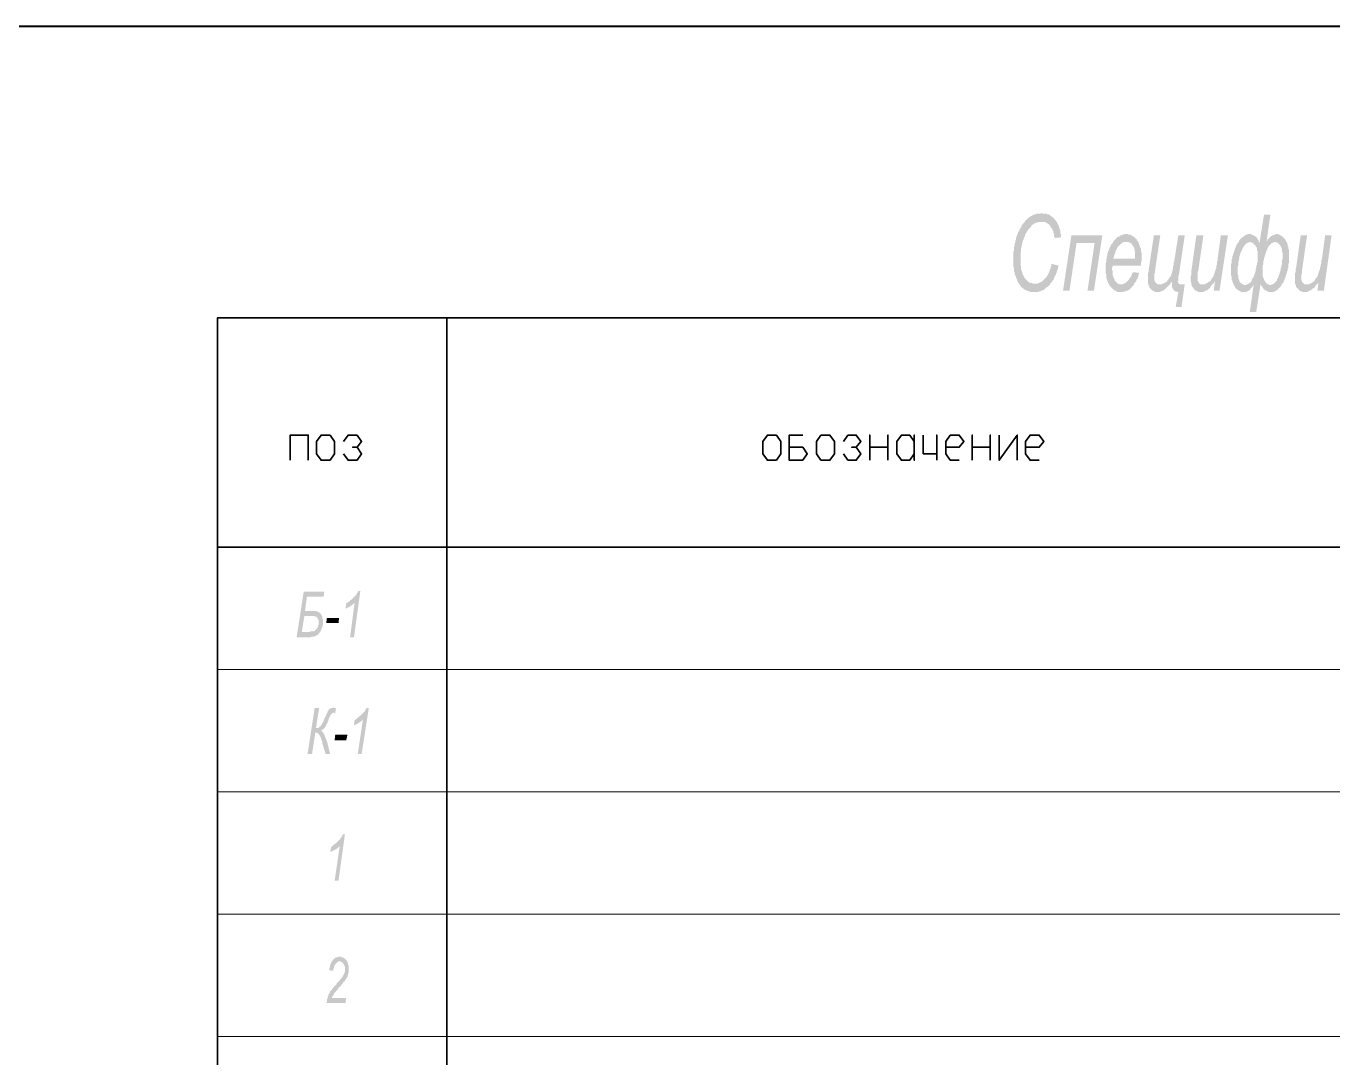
# Model space of a CAD drawing. Header units: millimetres. Extents: x 1372 to 666090, y 1285 to 31551.
# Drawn here: x 618535 to 626999, y 24179 to 30862 of the extents above; entities that cross this region are included whole.
import ezdxf

# ---------------------------------------------------------------- set-up
doc = ezdxf.new("R2010")
doc.units = ezdxf.units.MM
for name, color, linetype in [('PDF _0', 7, 'Continuous'), ('PDF _2D-чертеж - Общий_Ном._пера__21', 7, 'Continuous'), ('PDF _75-АЗ Штамп', 7, 'Continuous'), ('PDF _Аннотация - Текст_Ном._пера__1', 7, 'Continuous')]:
    doc.layers.add(name, color=color, linetype=linetype)

msp = doc.modelspace()

# ---------------------------------------------------------------- hatches: boundary and pattern name
at = {"layer": 'PDF _75-АЗ Штамп', "transparency": 33554559}
for points in [[(620533.2, 25326.2), (620566.6, 25551.5), (620562.4, 25547.3), (620562.4, 25547.3), (620558.3, 25543.2), (620558.3, 25543.2), (620554.1, 25543.2), (620554.1, 25539), (620549.9, 25539), (620549.9, 25534.8), (620545.8, 25534.8), (620541.6, 25530.6), (620541.6, 25530.6), (620537.4, 25530.6), (620537.4, 25526.5), (620533.2, 25526.5), (620529.1, 25522.3), (620529.1, 25522.3), (620524.9, 25522.3), (620520.7, 25518.1), (620516.6, 25518.1), (620516.6, 25518.1), (620512.4, 25514), (620508.2, 25514), (620504, 25514), (620512.4, 25547.3), (620512.4, 25547.3), (620516.6, 25547.3), (620516.6, 25551.5), (620520.7, 25551.5), (620524.9, 25555.7), (620524.9, 25555.7), (620529.1, 25559.8), (620529.1, 25559.8), (620533.2, 25564), (620537.4, 25564), (620537.4, 25568.2), (620541.6, 25568.2), (620545.8, 25572.4), (620545.8, 25572.4), (620549.9, 25576.5), (620549.9, 25576.5), (620554.1, 25580.7), (620558.3, 25584.9), (620558.3, 25584.9), (620562.4, 25589), (620562.4, 25589), (620566.6, 25593.2), (620570.8, 25597.4), (620570.8, 25597.4), (620570.8, 25601.6), (620575, 25601.6), (620575, 25605.7), (620575, 25605.7), (620579.1, 25609.9), (620579.1, 25609.9), (620583.3, 25614.1), (620583.3, 25618.2), (620583.3, 25622.4), (620587.5, 25626.6), (620587.5, 25626.6), (620600, 25626.6), (620558.3, 25326.2)], [(620479, 24533.7), (620479, 24537.9), (620483.2, 24542), (620483.2, 24546.2), (620483.2, 24550.4), (620483.2, 24554.5), (620483.2, 24558.7), (620487.4, 24562.9), (620487.4, 24567.1), (620487.4, 24571.2), (620487.4, 24575.4), (620491.5, 24579.6), (620491.5, 24579.6), (620491.5, 24583.7), (620491.5, 24587.9), (620495.7, 24587.9), (620495.7, 24592.1), (620499.9, 24596.3), (620499.9, 24600.4), (620504, 24600.4), (620504, 24604.6), (620504, 24608.8), (620508.2, 24612.9), (620508.2, 24612.9), (620512.4, 24617.1), (620512.4, 24617.1), (620512.4, 24617.1), (620516.6, 24621.3), (620516.6, 24621.3), (620516.6, 24625.5), (620520.7, 24625.5), (620520.7, 24629.6), (620524.9, 24633.8), (620524.9, 24633.8), (620529.1, 24638), (620529.1, 24642.1), (620533.2, 24642.1), (620537.4, 24646.3), (620537.4, 24650.5), (620541.6, 24650.5), (620545.8, 24654.7), (620545.8, 24658.8), (620549.9, 24663), (620554.1, 24667.2), (620554.1, 24667.2), (620558.3, 24671.3), (620558.3, 24675.5), (620562.4, 24675.5), (620566.6, 24679.7), (620566.6, 24683.9), (620570.8, 24688), (620570.8, 24688), (620575, 24692.2), (620575, 24692.2), (620579.1, 24696.4), (620579.1, 24696.4), (620579.1, 24700.5), (620583.3, 24700.5), (620583.3, 24704.7), (620587.5, 24708.9), (620587.5, 24713.1), (620591.6, 24713.1), (620591.6, 24717.2), (620591.6, 24721.4), (620595.8, 24725.6), (620595.8, 24729.7), (620595.8, 24729.7), (620595.8, 24733.9), (620600, 24733.9), (620600, 24738.1), (620600, 24742.3), (620600, 24746.4), (620600, 24750.6), (620600, 24754.8), (620600, 24758.9), (620600, 24763.1), (620600, 24767.3), (620600, 24771.5), (620595.8, 24775.6), (620595.8, 24779.8), (620595.8, 24779.8), (620591.6, 24784), (620591.6, 24788.1), (620591.6, 24788.1), (620587.5, 24792.3), (620587.5, 24796.5), (620583.3, 24796.5), (620579.1, 24800.7), (620579.1, 24800.7), (620575, 24800.7), (620575, 24800.7), (620570.8, 24804.8), (620566.6, 24804.8), (620566.6, 24804.8), (620562.4, 24804.8), (620558.3, 24804.8), (620558.3, 24800.7), (620554.1, 24800.7), (620549.9, 24800.7), (620549.9, 24796.5), (620545.8, 24796.5), (620545.8, 24792.3), (620541.6, 24792.3), (620541.6, 24788.1), (620537.4, 24788.1), (620537.4, 24784), (620533.2, 24779.8), (620533.2, 24779.8), (620533.2, 24775.6), (620529.1, 24771.5), (620529.1, 24767.3), (620529.1, 24763.1), (620529.1, 24758.9), (620524.9, 24754.8), (620524.9, 24750.6), (620524.9, 24746.4), (620524.9, 24742.3), (620499.9, 24746.4), (620499.9, 24750.6), (620499.9, 24754.8), (620499.9, 24758.9), (620499.9, 24763.1), (620504, 24767.3), (620504, 24771.5), (620504, 24775.6), (620504, 24779.8), (620508.2, 24784), (620508.2, 24788.1), (620508.2, 24792.3), (620512.4, 24792.3), (620512.4, 24796.5), (620512.4, 24800.7), (620516.6, 24804.8), (620516.6, 24804.8), (620520.7, 24809), (620520.7, 24809), (620520.7, 24813.2), (620524.9, 24817.3), (620529.1, 24817.3), (620529.1, 24821.5), (620533.2, 24821.5), (620533.2, 24821.5), (620537.4, 24825.7), (620537.4, 24825.7), (620541.6, 24829.9), (620545.8, 24829.9), (620545.8, 24829.9), (620549.9, 24829.9), (620554.1, 24829.9), (620554.1, 24834), (620558.3, 24834), (620562.4, 24834), (620566.6, 24834), (620566.6, 24834), (620570.8, 24834), (620575, 24834), (620575, 24829.9), (620579.1, 24829.9), (620583.3, 24829.9), (620583.3, 24829.9), (620587.5, 24829.9), (620591.6, 24825.7), (620591.6, 24825.7), (620595.8, 24825.7), (620595.8, 24821.5), (620600, 24821.5), (620604.2, 24817.3), (620604.2, 24817.3), (620608.3, 24813.2), (620608.3, 24809), (620612.5, 24809), (620612.5, 24804.8), (620616.7, 24800.7), (620616.7, 24800.7), (620616.7, 24796.5), (620616.7, 24792.3), (620620.8, 24788.1), (620620.8, 24784), (620620.8, 24779.8), (620625, 24775.6), (620625, 24775.6), (620625, 24771.5), (620625, 24767.3), (620625, 24763.1), (620625, 24758.9), (620625, 24754.8), (620625, 24754.8), (620625, 24750.6), (620625, 24746.4), (620625, 24742.3), (620625, 24738.1), (620625, 24733.9), (620625, 24729.7), (620620.8, 24725.6), (620620.8, 24721.4), (620620.8, 24721.4), (620620.8, 24717.2), (620616.7, 24713.1), (620616.7, 24708.9), (620616.7, 24704.7), (620612.5, 24700.5), (620612.5, 24696.4), (620612.5, 24696.4), (620608.3, 24696.4), (620608.3, 24692.2), (620608.3, 24692.2), (620608.3, 24692.2), (620604.2, 24688), (620604.2, 24688), (620604.2, 24683.9), (620600, 24683.9), (620600, 24679.7), (620600, 24675.5), (620595.8, 24675.5), (620595.8, 24671.3), (620591.6, 24671.3), (620587.5, 24667.2), (620587.5, 24663), (620583.3, 24658.8), (620583.3, 24658.8), (620579.1, 24654.7), (620575, 24650.5), (620575, 24646.3), (620570.8, 24642.1), (620566.6, 24638), (620562.4, 24638), (620558.3, 24633.8), (620558.3, 24629.6), (620554.1, 24625.5), (620554.1, 24621.3), (620549.9, 24621.3), (620545.8, 24617.1), (620545.8, 24612.9), (620541.6, 24612.9), (620541.6, 24608.8), (620537.4, 24604.6), (620537.4, 24604.6), (620533.2, 24600.4), (620533.2, 24600.4), (620529.1, 24596.3), (620529.1, 24596.3), (620529.1, 24592.1), (620524.9, 24587.9), (620524.9, 24583.7), (620520.7, 24579.6), (620520.7, 24579.6), (620516.6, 24575.4), (620516.6, 24571.2), (620516.6, 24567.1), (620608.3, 24567.1), (620604.2, 24533.7)]]:
    msp.add_hatch(color=256, dxfattribs=at).paths.add_polyline_path(points)
at = {"layer": 'PDF _Аннотация - Текст_Ном._пера__1', "transparency": 33554559}
for points in [[(625176, 29322.4), (625221.9, 29309.9), (625221.9, 29305.8), (625217.7, 29297.4), (625217.7, 29289.1), (625213.5, 29284.9), (625213.5, 29276.6), (625209.4, 29272.4), (625209.4, 29264), (625205.2, 29259.9), (625205.2, 29251.5), (625201, 29247.4), (625196.9, 29239), (625196.9, 29234.8), (625192.7, 29230.7), (625192.7, 29226.5), (625188.5, 29218.2), (625184.3, 29214), (625180.2, 29209.8), (625180.2, 29205.6), (625176, 29201.5), (625171.8, 29197.3), (625167.7, 29193.1), (625167.7, 29189), (625163.5, 29184.8), (625159.3, 29180.6), (625155.1, 29176.4), (625151, 29172.3), (625146.8, 29172.3), (625142.6, 29168.1), (625138.5, 29163.9), (625134.3, 29159.8), (625130.1, 29155.6), (625125.9, 29155.6), (625121.8, 29151.4), (625117.6, 29151.4), (625113.4, 29147.2), (625109.3, 29147.2), (625105.1, 29143.1), (625100.9, 29143.1), (625096.7, 29143.1), (625092.6, 29138.9), (625088.4, 29138.9), (625080.1, 29138.9), (625075.9, 29138.9), (625071.7, 29138.9), (625067.5, 29138.9), (625067.5, 29138.9), (625063.4, 29138.9), (625055, 29138.9), (625050.9, 29138.9), (625046.7, 29138.9), (625042.5, 29138.9), (625034.2, 29143.1), (625030, 29143.1), (625025.8, 29143.1), (625021.7, 29147.2), (625017.5, 29147.2), (625013.3, 29151.4), (625009.1, 29151.4), (625005, 29155.6), (625000.8, 29155.6), (624996.6, 29159.8), (624992.5, 29163.9), (624988.3, 29168.1), (624984.1, 29168.1), (624979.9, 29172.3), (624979.9, 29176.4), (624975.8, 29180.6), (624971.6, 29184.8), (624967.4, 29189), (624967.4, 29193.1), (624963.3, 29197.3), (624959.1, 29201.5), (624959.1, 29205.6), (624954.9, 29209.8), (624954.9, 29218.2), (624950.7, 29222.3), (624950.7, 29226.5), (624946.6, 29230.7), (624946.6, 29239), (624942.4, 29243.2), (624942.4, 29247.4), (624938.2, 29255.7), (624938.2, 29259.9), (624938.2, 29268.2), (624934.1, 29272.4), (624934.1, 29280.7), (624934.1, 29289.1), (624934.1, 29293.2), (624929.9, 29301.6), (624929.9, 29309.9), (624929.9, 29314.1), (624929.9, 29322.4), (624929.9, 29330.8), (624929.9, 29339.1), (624929.9, 29347.5), (624929.9, 29351.6), (624929.9, 29360), (624929.9, 29364.2), (624929.9, 29372.5), (624929.9, 29380.8), (624929.9, 29385), (624929.9, 29393.4), (624929.9, 29401.7), (624934.1, 29405.9), (624934.1, 29414.2), (624934.1, 29422.6), (624934.1, 29426.7), (624934.1, 29435.1), (624938.2, 29439.2), (624938.2, 29447.6), (624938.2, 29455.9), (624942.4, 29460.1), (624942.4, 29468.4), (624942.4, 29472.6), (624946.6, 29481), (624946.6, 29485.1), (624946.6, 29489.3), (624950.7, 29497.6), (624950.7, 29501.8), (624954.9, 29510.2), (624954.9, 29514.3), (624959.1, 29518.5), (624959.1, 29526.8), (624963.3, 29531), (624967.4, 29535.2), (624967.4, 29543.5), (624971.6, 29547.7), (624975.8, 29551.9), (624975.8, 29556), (624979.9, 29560.2), (624984.1, 29568.6), (624984.1, 29572.7), (624988.3, 29576.9), (624992.5, 29581.1), (624996.6, 29585.2), (625000.8, 29589.4), (625005, 29597.8), (625005, 29601.9), (625009.1, 29601.9), (625013.3, 29606.1), (625017.5, 29610.3), (625021.7, 29614.4), (625025.8, 29618.6), (625030, 29622.8), (625034.2, 29622.8), (625038.3, 29627), (625042.5, 29631.1), (625046.7, 29631.1), (625050.9, 29635.3), (625055, 29635.3), (625059.2, 29639.5), (625063.4, 29639.5), (625067.5, 29643.6), (625071.7, 29643.6), (625075.9, 29643.6), (625080.1, 29647.8), (625084.2, 29647.8), (625092.6, 29647.8), (625096.7, 29647.8), (625100.9, 29647.8), (625105.1, 29647.8), (625109.3, 29652), (625109.3, 29652), (625117.6, 29647.8), (625121.8, 29647.8), (625125.9, 29647.8), (625130.1, 29647.8), (625134.3, 29647.8), (625142.6, 29647.8), (625146.8, 29643.6), (625151, 29643.6), (625155.1, 29643.6), (625159.3, 29639.5), (625163.5, 29639.5), (625167.7, 29635.3), (625171.8, 29631.1), (625176, 29631.1), (625180.2, 29627), (625184.3, 29622.8), (625188.5, 29622.8), (625192.7, 29618.6), (625192.7, 29614.4), (625196.9, 29610.3), (625201, 29606.1), (625205.2, 29601.9), (625205.2, 29597.8), (625209.4, 29593.6), (625213.5, 29589.4), (625213.5, 29585.2), (625217.7, 29576.9), (625221.9, 29572.7), (625221.9, 29568.6), (625226.1, 29560.2), (625226.1, 29556), (625230.2, 29551.9), (625230.2, 29543.5), (625234.4, 29539.4), (625234.4, 29531), (625234.4, 29526.8), (625234.4, 29518.5), (625238.6, 29510.2), (625238.6, 29506), (625238.6, 29497.6), (625238.6, 29493.5), (625196.9, 29489.3), (625196.9, 29497.6), (625192.7, 29501.8), (625192.7, 29510.2), (625192.7, 29518.5), (625188.5, 29522.7), (625188.5, 29531), (625184.3, 29535.2), (625184.3, 29543.5), (625180.2, 29547.7), (625176, 29551.9), (625176, 29556), (625171.8, 29560.2), (625167.7, 29564.4), (625167.7, 29568.6), (625163.5, 29572.7), (625159.3, 29576.9), (625155.1, 29581.1), (625151, 29581.1), (625151, 29585.2), (625142.6, 29589.4), (625138.5, 29589.4), (625134.3, 29593.6), (625130.1, 29593.6), (625125.9, 29593.6), (625121.8, 29593.6), (625117.6, 29593.6), (625113.4, 29593.6), (625109.3, 29593.6), (625105.1, 29593.6), (625096.7, 29593.6), (625092.6, 29593.6), (625088.4, 29593.6), (625084.2, 29589.4), (625080.1, 29589.4), (625075.9, 29589.4), (625071.7, 29585.2), (625067.5, 29585.2), (625063.4, 29581.1), (625059.2, 29576.9), (625055, 29576.9), (625050.9, 29572.7), (625046.7, 29568.6), (625046.7, 29564.4), (625042.5, 29560.2), (625038.3, 29556), (625034.2, 29551.9), (625030, 29547.7), (625025.8, 29543.5), (625021.7, 29539.4), (625021.7, 29535.2), (625017.5, 29531), (625013.3, 29522.7), (625009.1, 29518.5), (625009.1, 29514.3), (625005, 29510.2), (625005, 29501.8), (625000.8, 29497.6), (625000.8, 29493.5), (624996.6, 29485.1), (624996.6, 29481), (624992.5, 29476.8), (624992.5, 29468.4), (624988.3, 29464.3), (624988.3, 29455.9), (624988.3, 29451.8), (624984.1, 29443.4), (624984.1, 29439.2), (624984.1, 29430.9), (624979.9, 29426.7), (624979.9, 29418.4), (624979.9, 29410), (624979.9, 29405.9), (624979.9, 29397.5), (624975.8, 29393.4), (624975.8, 29385), (624975.8, 29376.7), (624975.8, 29372.5), (624975.8, 29364.2), (624975.8, 29355.8), (624975.8, 29347.5), (624975.8, 29343.3), (624975.8, 29335), (624975.8, 29326.6), (624975.8, 29318.3), (624975.8, 29309.9), (624979.9, 29305.8), (624979.9, 29297.4), (624979.9, 29289.1), (624979.9, 29284.9), (624984.1, 29276.6), (624984.1, 29272.4), (624988.3, 29268.2), (624988.3, 29259.9), (624988.3, 29255.7), (624992.5, 29251.5), (624996.6, 29243.2), (624996.6, 29239), (625000.8, 29234.8), (625000.8, 29234.8), (625005, 29226.5), (625009.1, 29222.3), (625013.3, 29218.2), (625017.5, 29214), (625017.5, 29214), (625021.7, 29209.8), (625025.8, 29205.6), (625030, 29201.5), (625034.2, 29201.5), (625038.3, 29197.3), (625042.5, 29197.3), (625050.9, 29197.3), (625055, 29193.1), (625059.2, 29193.1), (625063.4, 29193.1), (625067.5, 29193.1), (625071.7, 29193.1), (625075.9, 29193.1), (625080.1, 29193.1), (625084.2, 29193.1), (625088.4, 29193.1), (625092.6, 29197.3), (625096.7, 29197.3), (625100.9, 29201.5), (625105.1, 29201.5), (625109.3, 29205.6), (625113.4, 29205.6), (625117.6, 29209.8), (625121.8, 29214), (625125.9, 29218.2), (625130.1, 29222.3), (625134.3, 29226.5), (625138.5, 29230.7), (625142.6, 29234.8), (625146.8, 29239), (625146.8, 29243.2), (625151, 29247.4), (625155.1, 29251.5), (625155.1, 29259.9), (625159.3, 29264), (625163.5, 29268.2), (625163.5, 29276.6), (625167.7, 29280.7), (625167.7, 29289.1), (625171.8, 29293.2), (625171.8, 29301.6), (625176, 29305.8), (625176, 29314.1), (625176, 29322.4)], [(625305.3, 29506), (625505.5, 29506), (625451.3, 29147.2), (625409.6, 29147.2), (625455.5, 29455.9), (625338.7, 29455.9), (625292.8, 29147.2), (625251.1, 29147.2)], [(625839.3, 29506), (625881, 29506), (625847.6, 29280.7), (625847.6, 29272.4), (625847.6, 29264), (625843.4, 29259.9), (625843.4, 29251.5), (625843.4, 29243.2), (625843.4, 29239), (625843.4, 29234.8), (625843.4, 29230.7), (625843.4, 29222.3), (625843.4, 29214), (625847.6, 29209.8), (625847.6, 29205.6), (625851.8, 29201.5), (625851.8, 29197.3), (625855.9, 29197.3), (625860.1, 29193.1), (625864.3, 29189), (625868.5, 29189), (625872.6, 29189), (625876.8, 29189), (625881, 29189), (625885.1, 29189), (625889.3, 29189), (625893.5, 29193.1), (625901.8, 29193.1), (625906, 29197.3), (625910.2, 29197.3), (625914.3, 29201.5), (625918.5, 29205.6), (625922.7, 29205.6), (625926.9, 29209.8), (625926.9, 29214), (625931, 29218.2), (625935.2, 29222.3), (625939.4, 29230.7), (625943.5, 29234.8), (625947.7, 29239), (625947.7, 29243.2), (625947.7, 29243.2), (625951.9, 29247.4), (625951.9, 29251.5), (625951.9, 29255.7), (625956.1, 29259.9), (625956.1, 29268.2), (625960.2, 29272.4), (625960.2, 29276.6), (625960.2, 29284.9), (625964.4, 29289.1), (625964.4, 29297.4), (625964.4, 29305.8), (625968.6, 29314.1), (625968.6, 29322.4), (625968.6, 29330.8), (625972.7, 29339.1), (625972.7, 29347.5), (625997.8, 29506), (626039.5, 29506), (626001.9, 29251.5), (625997.8, 29239), (625997.8, 29230.7), (625997.8, 29222.3), (625997.8, 29214), (625997.8, 29209.8), (625993.6, 29209.8), (625993.6, 29205.6), (625997.8, 29201.5), (625997.8, 29197.3), (626001.9, 29193.1), (626006.1, 29189), (626010.3, 29189), (626010.3, 29189), (626039.5, 29189), (626018.6, 29043), (625981.1, 29043), (625997.8, 29138.9), (625993.6, 29138.9), (625985.3, 29143.1), (625981.1, 29143.1), (625976.9, 29143.1), (625972.7, 29147.2), (625968.6, 29151.4), (625968.6, 29151.4), (625964.4, 29159.8), (625960.2, 29163.9), (625960.2, 29168.1), (625956.1, 29172.3), (625956.1, 29180.6), (625956.1, 29189), (625956.1, 29193.1), (625956.1, 29197.3), (625956.1, 29205.6), (625956.1, 29205.6), (625947.7, 29197.3), (625943.5, 29189), (625939.4, 29184.8), (625935.2, 29180.6), (625931, 29176.4), (625926.9, 29172.3), (625922.7, 29168.1), (625918.5, 29163.9), (625914.3, 29159.8), (625910.2, 29155.6), (625906, 29151.4), (625901.8, 29151.4), (625897.7, 29147.2), (625893.5, 29147.2), (625889.3, 29143.1), (625885.1, 29143.1), (625881, 29143.1), (625876.8, 29138.9), (625872.6, 29138.9), (625868.5, 29138.9), (625864.3, 29138.9), (625864.3, 29138.9), (625855.9, 29138.9), (625851.8, 29138.9), (625847.6, 29138.9), (625843.4, 29143.1), (625839.3, 29143.1), (625835.1, 29147.2), (625830.9, 29147.2), (625826.7, 29151.4), (625822.6, 29155.6), (625818.4, 29159.8), (625818.4, 29159.8), (625814.2, 29163.9), (625810.1, 29168.1), (625810.1, 29176.4), (625805.9, 29180.6), (625805.9, 29184.8), (625801.7, 29193.1), (625801.7, 29197.3), (625801.7, 29205.6), (625801.7, 29214), (625801.7, 29218.2), (625801.7, 29222.3), (625801.7, 29230.7), (625801.7, 29234.8), (625801.7, 29239), (625801.7, 29247.4), (625801.7, 29255.7), (625801.7, 29264), (625805.9, 29268.2), (625805.9, 29276.6), (625805.9, 29280.7)], [(626235.5, 29209.8), (626231.4, 29205.6), (626227.2, 29197.3), (626223, 29193.1), (626218.8, 29189), (626214.7, 29184.8), (626210.5, 29180.6), (626206.3, 29172.3), (626202.2, 29168.1), (626202.2, 29163.9), (626198, 29163.9), (626193.8, 29159.8), (626189.6, 29155.6), (626185.5, 29151.4), (626181.3, 29151.4), (626177.1, 29147.2), (626173, 29147.2), (626168.8, 29143.1), (626164.6, 29143.1), (626160.4, 29138.9), (626156.3, 29138.9), (626152.1, 29138.9), (626147.9, 29138.9), (626143.8, 29138.9), (626143.8, 29138.9), (626139.6, 29138.9), (626131.2, 29138.9), (626127.1, 29138.9), (626122.9, 29143.1), (626118.7, 29143.1), (626114.6, 29147.2), (626110.4, 29147.2), (626106.2, 29151.4), (626102, 29155.6), (626097.9, 29159.8), (626097.9, 29163.9), (626093.7, 29168.1), (626089.5, 29172.3), (626085.4, 29176.4), (626085.4, 29184.8), (626081.2, 29189), (626081.2, 29193.1), (626081.2, 29201.5), (626077, 29209.8), (626077, 29214), (626077, 29222.3), (626077, 29226.5), (626077, 29230.7), (626077, 29234.8), (626077, 29239), (626081.2, 29247.4), (626081.2, 29251.5), (626081.2, 29259.9), (626081.2, 29268.2), (626081.2, 29276.6), (626085.4, 29284.9), (626085.4, 29293.2), (626085.4, 29297.4), (626114.6, 29506), (626160.4, 29506), (626127.1, 29276.6), (626122.9, 29268.2), (626122.9, 29259.9), (626122.9, 29251.5), (626122.9, 29247.4), (626122.9, 29239), (626122.9, 29234.8), (626122.9, 29230.7), (626122.9, 29222.3), (626122.9, 29218.2), (626122.9, 29209.8), (626127.1, 29205.6), (626131.2, 29201.5), (626131.2, 29201.5), (626131.2, 29197.3), (626135.4, 29193.1), (626139.6, 29189), (626143.8, 29189), (626152.1, 29189), (626156.3, 29189), (626160.4, 29189), (626164.6, 29189), (626168.8, 29189), (626173, 29193.1), (626177.1, 29193.1), (626181.3, 29197.3), (626185.5, 29197.3), (626189.6, 29201.5), (626193.8, 29205.6), (626198, 29205.6), (626202.2, 29209.8), (626206.3, 29214), (626210.5, 29218.2), (626214.7, 29226.5), (626218.8, 29230.7), (626218.8, 29234.8), (626223, 29239), (626227.2, 29243.2), (626227.2, 29251.5), (626231.4, 29255.7), (626231.4, 29264), (626235.5, 29268.2), (626235.5, 29276.6), (626239.7, 29280.7), (626239.7, 29284.9), (626239.7, 29289.1), (626243.9, 29293.2), (626243.9, 29297.4), (626243.9, 29305.8), (626243.9, 29309.9), (626248, 29318.3), (626248, 29326.6), (626248, 29335), (626252.2, 29343.3), (626252.2, 29351.6), (626273.1, 29506), (626319, 29506), (626264.7, 29147.2), (626227.2, 29147.2)], [(626907.1, 29209.8), (626907.1, 29205.6), (626903, 29197.3), (626898.8, 29193.1), (626894.6, 29189), (626890.4, 29184.8), (626886.3, 29180.6), (626882.1, 29172.3), (626877.9, 29168.1), (626873.8, 29163.9), (626869.6, 29163.9), (626865.4, 29159.8), (626861.2, 29155.6), (626857.1, 29151.4), (626852.9, 29151.4), (626848.7, 29147.2), (626844.6, 29147.2), (626840.4, 29143.1), (626836.2, 29143.1), (626836.2, 29138.9), (626832, 29138.9), (626827.9, 29138.9), (626823.7, 29138.9), (626819.5, 29138.9), (626815.4, 29138.9), (626811.2, 29138.9), (626807, 29138.9), (626802.8, 29138.9), (626798.7, 29143.1), (626790.3, 29143.1), (626786.2, 29147.2), (626782, 29147.2), (626782, 29151.4), (626777.8, 29155.6), (626773.6, 29159.8), (626769.5, 29163.9), (626765.3, 29168.1), (626761.1, 29172.3), (626761.1, 29176.4), (626757, 29184.8), (626757, 29189), (626752.8, 29193.1), (626752.8, 29201.5), (626752.8, 29209.8), (626752.8, 29214), (626752.8, 29222.3), (626752.8, 29226.5), (626752.8, 29230.7), (626752.8, 29234.8), (626752.8, 29239), (626752.8, 29247.4), (626752.8, 29251.5), (626752.8, 29259.9), (626757, 29268.2), (626757, 29276.6), (626757, 29284.9), (626761.1, 29293.2), (626761.1, 29297.4), (626790.3, 29506), (626832, 29506), (626798.7, 29276.6), (626798.7, 29268.2), (626798.7, 29259.9), (626794.5, 29251.5), (626794.5, 29247.4), (626794.5, 29239), (626794.5, 29234.8), (626794.5, 29230.7), (626794.5, 29222.3), (626794.5, 29218.2), (626798.7, 29209.8), (626798.7, 29205.6), (626802.8, 29201.5), (626802.8, 29201.5), (626807, 29197.3), (626811.2, 29193.1), (626815.4, 29189), (626819.5, 29189), (626823.7, 29189), (626827.9, 29189), (626832, 29189), (626840.4, 29189), (626844.6, 29189), (626848.7, 29193.1), (626852.9, 29193.1), (626857.1, 29197.3), (626861.2, 29197.3), (626865.4, 29201.5), (626869.6, 29205.6), (626873.8, 29205.6), (626877.9, 29209.8), (626882.1, 29214), (626882.1, 29218.2), (626886.3, 29226.5), (626890.4, 29230.7), (626894.6, 29234.8), (626898.8, 29239), (626898.8, 29243.2), (626903, 29251.5), (626903, 29255.7), (626907.1, 29264), (626907.1, 29268.2), (626911.3, 29276.6), (626911.3, 29280.7), (626915.5, 29284.9), (626915.5, 29289.1), (626915.5, 29293.2), (626915.5, 29297.4), (626919.6, 29305.8), (626919.6, 29309.9), (626919.6, 29318.3), (626923.8, 29326.6), (626923.8, 29335), (626923.8, 29343.3), (626928, 29351.6), (626948.8, 29506), (626990.6, 29506), (626940.5, 29147.2), (626898.8, 29147.2)], [(620633.4, 26903), (620662.6, 27128.3), (620662.6, 27124.1), (620662.6, 27124.1), (620658.4, 27124.1), (620658.4, 27119.9), (620654.2, 27119.9), (620650, 27115.8), (620650, 27115.8), (620645.9, 27111.6), (620645.9, 27111.6), (620641.7, 27107.4), (620641.7, 27107.4), (620637.5, 27107.4), (620633.4, 27103.3), (620633.4, 27103.3), (620629.2, 27099.1), (620625, 27099.1), (620625, 27099.1), (620620.8, 27094.9), (620616.7, 27094.9), (620612.5, 27094.9), (620612.5, 27090.7), (620608.3, 27090.7), (620604.2, 27090.7), (620608.3, 27124.1), (620612.5, 27124.1), (620612.5, 27128.3), (620616.7, 27128.3), (620620.8, 27128.3), (620620.8, 27132.5), (620625, 27132.5), (620629.2, 27136.6), (620629.2, 27136.6), (620633.4, 27140.8), (620633.4, 27140.8), (620637.5, 27145), (620641.7, 27145), (620641.7, 27149.1), (620645.9, 27149.1), (620645.9, 27153.3), (620650, 27153.3), (620654.2, 27157.5), (620654.2, 27161.7), (620658.4, 27161.7), (620662.6, 27165.8), (620662.6, 27170), (620666.7, 27170), (620666.7, 27174.2), (620670.9, 27174.2), (620670.9, 27178.3), (620675.1, 27178.3), (620675.1, 27182.5), (620675.1, 27182.5), (620675.1, 27186.7), (620679.2, 27186.7), (620679.2, 27190.9), (620683.4, 27195), (620683.4, 27199.2), (620687.6, 27203.4), (620687.6, 27203.4), (620700.1, 27203.4), (620658.4, 26903)], [(620403.9, 26444.2), (620433.1, 26444.2), (620412.3, 26314.9), (620416.4, 26314.9), (620416.4, 26314.9), (620420.6, 26314.9), (620424.8, 26314.9), (620429, 26314.9), (620429, 26314.9), (620433.1, 26319), (620433.1, 26319), (620433.1, 26319), (620437.3, 26323.2), (620437.3, 26323.2), (620441.5, 26327.4), (620441.5, 26327.4), (620445.6, 26331.6), (620449.8, 26335.7), (620449.8, 26339.9), (620449.8, 26339.9), (620454, 26344.1), (620454, 26348.2), (620454, 26348.2), (620458.2, 26352.4), (620458.2, 26356.6), (620462.3, 26360.8), (620462.3, 26364.9), (620462.3, 26369.1), (620466.5, 26369.1), (620466.5, 26373.3), (620466.5, 26377.4), (620470.7, 26381.6), (620470.7, 26385.8), (620474.8, 26390), (620474.8, 26394.1), (620479, 26398.3), (620479, 26402.5), (620479, 26406.6), (620483.2, 26410.8), (620483.2, 26415), (620487.4, 26415), (620487.4, 26419.2), (620487.4, 26423.3), (620487.4, 26423.3), (620491.5, 26427.5), (620491.5, 26427.5), (620491.5, 26427.5), (620495.7, 26431.7), (620495.7, 26435.8), (620499.9, 26435.8), (620499.9, 26440), (620504, 26440), (620508.2, 26440), (620508.2, 26440), (620508.2, 26444.2), (620512.4, 26444.2), (620516.6, 26444.2), (620516.6, 26444.2), (620520.7, 26444.2), (620524.9, 26448.4), (620524.9, 26448.4), (620529.1, 26448.4), (620529.1, 26444.2), (620533.2, 26444.2), (620533.2, 26444.2), (620537.4, 26444.2), (620541.6, 26444.2), (620537.4, 26410.8), (620533.2, 26410.8), (620533.2, 26410.8), (620529.1, 26415), (620524.9, 26415), (620524.9, 26415), (620520.7, 26415), (620520.7, 26410.8), (620516.6, 26410.8), (620512.4, 26406.6), (620512.4, 26406.6), (620512.4, 26406.6), (620508.2, 26402.5), (620508.2, 26402.5), (620508.2, 26398.3), (620504, 26394.1), (620504, 26390), (620504, 26390), (620499.9, 26385.8), (620499.9, 26381.6), (620495.7, 26377.4), (620495.7, 26373.3), (620491.5, 26364.9), (620491.5, 26360.8), (620487.4, 26356.6), (620487.4, 26352.4), (620487.4, 26348.2), (620483.2, 26344.1), (620483.2, 26344.1), (620479, 26339.9), (620479, 26335.7), (620479, 26331.6), (620474.8, 26331.6), (620474.8, 26327.4), (620474.8, 26323.2), (620470.7, 26323.2), (620470.7, 26319), (620470.7, 26319), (620466.5, 26314.9), (620466.5, 26314.9), (620462.3, 26310.7), (620462.3, 26310.7), (620458.2, 26306.5), (620454, 26306.5), (620454, 26302.4), (620449.8, 26302.4), (620445.6, 26298.2), (620445.6, 26298.2), (620445.6, 26298.2), (620445.6, 26298.2), (620449.8, 26298.2), (620449.8, 26294), (620454, 26294), (620454, 26289.8), (620454, 26289.8), (620458.2, 26285.7), (620458.2, 26285.7), (620462.3, 26281.5), (620462.3, 26277.3), (620462.3, 26277.3), (620466.5, 26273.2), (620466.5, 26269), (620470.7, 26264.8), (620470.7, 26260.6), (620470.7, 26256.5), (620474.8, 26252.3), (620474.8, 26248.1), (620479, 26244), (620479, 26239.8), (620479, 26235.6), (620483.2, 26231.4), (620483.2, 26231.4), (620504, 26148), (620474.8, 26148), (620454, 26214.8), (620454, 26223.1), (620454, 26227.3), (620449.8, 26231.4), (620449.8, 26235.6), (620449.8, 26239.8), (620445.6, 26244), (620445.6, 26248.1), (620445.6, 26252.3), (620441.5, 26256.5), (620441.5, 26260.6), (620441.5, 26260.6), (620437.3, 26264.8), (620437.3, 26269), (620437.3, 26269), (620433.1, 26273.2), (620433.1, 26273.2), (620433.1, 26273.2), (620429, 26277.3), (620429, 26277.3), (620424.8, 26281.5), (620424.8, 26281.5), (620420.6, 26285.7), (620416.4, 26285.7), (620416.4, 26285.7), (620412.3, 26285.7), (620408.1, 26285.7), (620408.1, 26285.7), (620387.2, 26148), (620358, 26148)], [(620683.4, 26148), (620716.8, 26373.3), (620716.8, 26369.1), (620712.6, 26369.1), (620712.6, 26364.9), (620708.4, 26364.9), (620708.4, 26360.8), (620704.3, 26360.8), (620704.3, 26356.6), (620700.1, 26356.6), (620695.9, 26352.4), (620695.9, 26352.4), (620691.8, 26352.4), (620691.8, 26348.2), (620687.6, 26348.2), (620683.4, 26344.1), (620683.4, 26344.1), (620679.2, 26344.1), (620675.1, 26339.9), (620675.1, 26339.9), (620670.9, 26339.9), (620666.7, 26335.7), (620662.6, 26335.7), (620662.6, 26335.7), (620658.4, 26331.6), (620662.6, 26364.9), (620666.7, 26369.1), (620666.7, 26369.1), (620670.9, 26369.1), (620670.9, 26373.3), (620675.1, 26373.3), (620679.2, 26377.4), (620679.2, 26377.4), (620683.4, 26381.6), (620683.4, 26381.6), (620687.6, 26385.8), (620691.8, 26385.8), (620691.8, 26390), (620695.9, 26390), (620700.1, 26394.1), (620700.1, 26394.1), (620704.3, 26398.3), (620704.3, 26402.5), (620708.4, 26402.5), (620712.6, 26406.6), (620712.6, 26406.6), (620716.8, 26410.8), (620716.8, 26415), (620721, 26415), (620721, 26419.2), (620725.1, 26419.2), (620725.1, 26423.3), (620729.3, 26423.3), (620729.3, 26427.5), (620729.3, 26427.5), (620733.5, 26431.7), (620733.5, 26435.8), (620733.5, 26435.8), (620737.6, 26440), (620737.6, 26444.2), (620737.6, 26444.2), (620754.3, 26444.2), (620708.4, 26148)]]:
    msp.add_hatch(color=256, dxfattribs=at).paths.add_polyline_path(points)
h = msp.add_hatch(color=256, dxfattribs=at)
h.paths.add_polyline_path([(626485.8, 29184.8), (626481.6, 29180.6), (626477.5, 29172.3), (626473.3, 29168.1), (626469.1, 29163.9), (626465, 29159.8), (626465, 29155.6), (626460.8, 29151.4), (626456.6, 29151.4), (626452.4, 29147.2), (626448.3, 29143.1), (626444.1, 29143.1), (626439.9, 29143.1), (626435.8, 29138.9), (626431.6, 29138.9), (626423.2, 29138.9), (626419.1, 29138.9), (626419.1, 29138.9), (626414.9, 29138.9), (626410.7, 29138.9), (626406.6, 29138.9), (626402.4, 29143.1), (626398.2, 29143.1), (626394, 29147.2), (626389.9, 29147.2), (626385.7, 29151.4), (626381.5, 29155.6), (626377.4, 29155.6), (626373.2, 29159.8), (626369, 29163.9), (626364.8, 29172.3), (626364.8, 29176.4), (626360.7, 29180.6), (626356.5, 29184.8), (626356.5, 29189), (626352.3, 29197.3), (626352.3, 29201.5), (626348.2, 29205.6), (626348.2, 29214), (626344, 29218.2), (626344, 29226.5), (626344, 29230.7), (626344, 29239), (626339.8, 29243.2), (626339.8, 29251.5), (626339.8, 29259.9), (626339.8, 29268.2), (626339.8, 29276.6), (626339.8, 29280.7), (626339.8, 29284.9), (626339.8, 29293.2), (626339.8, 29301.6), (626339.8, 29305.8), (626339.8, 29314.1), (626339.8, 29322.4), (626344, 29326.6), (626344, 29335), (626344, 29339.1), (626344, 29347.5), (626344, 29351.6), (626348.2, 29360), (626348.2, 29364.2), (626348.2, 29372.5), (626352.3, 29376.7), (626352.3, 29385), (626356.5, 29389.2), (626356.5, 29397.5), (626360.7, 29401.7), (626360.7, 29410), (626364.8, 29414.2), (626364.8, 29422.6), (626369, 29426.7), (626369, 29430.9), (626373.2, 29439.2), (626373.2, 29443.4), (626377.4, 29447.6), (626381.5, 29455.9), (626385.7, 29460.1), (626389.9, 29464.3), (626389.9, 29468.4), (626394, 29476.8), (626398.2, 29481), (626402.4, 29485.1), (626406.6, 29489.3), (626410.7, 29493.5), (626414.9, 29493.5), (626419.1, 29497.6), (626423.2, 29501.8), (626423.2, 29501.8), (626427.4, 29506), (626431.6, 29506), (626435.8, 29510.2), (626439.9, 29510.2), (626444.1, 29510.2), (626448.3, 29514.3), (626452.4, 29514.3), (626460.8, 29514.3), (626460.8, 29514.3), (626465, 29514.3), (626469.1, 29514.3), (626473.3, 29510.2), (626477.5, 29510.2), (626481.6, 29506), (626485.8, 29506), (626490, 29501.8), (626494.2, 29501.8), (626498.3, 29497.6), (626502.5, 29497.6), (626506.7, 29489.3), (626510.8, 29485.1), (626510.8, 29481), (626515, 29476.8), (626519.2, 29472.6), (626519.2, 29464.3), (626523.4, 29460.1), (626523.4, 29455.9), (626523.4, 29455.9), (626552.6, 29639.5), (626594.3, 29639.5), (626569.2, 29464.3), (626573.4, 29472.6), (626577.6, 29476.8), (626577.6, 29481), (626581.8, 29485.1), (626585.9, 29489.3), (626590.1, 29493.5), (626594.3, 29497.6), (626598.4, 29501.8), (626602.6, 29501.8), (626606.8, 29506), (626611, 29506), (626615.1, 29510.2), (626619.3, 29510.2), (626623.5, 29510.2), (626627.6, 29514.3), (626631.8, 29514.3), (626636, 29514.3), (626640.2, 29514.3), (626644.3, 29514.3), (626648.5, 29510.2), (626652.7, 29510.2), (626656.8, 29510.2), (626661, 29506), (626665.2, 29501.8), (626669.4, 29501.8), (626673.5, 29497.6), (626677.7, 29493.5), (626681.9, 29489.3), (626686, 29485.1), (626690.2, 29481), (626690.2, 29476.8), (626694.4, 29472.6), (626694.4, 29468.4), (626698.6, 29464.3), (626702.7, 29460.1), (626702.7, 29455.9), (626706.9, 29447.6), (626706.9, 29443.4), (626706.9, 29439.2), (626711.1, 29430.9), (626711.1, 29426.7), (626711.1, 29418.4), (626715.2, 29410), (626715.2, 29405.9), (626715.2, 29397.5), (626715.2, 29389.2), (626715.2, 29380.8), (626715.2, 29372.5), (626715.2, 29372.5), (626715.2, 29364.2), (626715.2, 29360), (626715.2, 29351.6), (626715.2, 29343.3), (626715.2, 29339.1), (626715.2, 29330.8), (626711.1, 29322.4), (626711.1, 29318.3), (626711.1, 29309.9), (626711.1, 29305.8), (626711.1, 29297.4), (626706.9, 29293.2), (626706.9, 29284.9), (626706.9, 29276.6), (626702.7, 29272.4), (626702.7, 29268.2), (626698.6, 29259.9), (626698.6, 29255.7), (626694.4, 29247.4), (626694.4, 29243.2), (626690.2, 29234.8), (626690.2, 29230.7), (626686, 29226.5), (626686, 29218.2), (626681.9, 29214), (626681.9, 29209.8), (626677.7, 29201.5), (626673.5, 29197.3), (626669.4, 29193.1), (626665.2, 29184.8), (626665.2, 29180.6), (626661, 29176.4), (626656.8, 29172.3), (626652.7, 29168.1), (626648.5, 29163.9), (626644.3, 29159.8), (626640.2, 29155.6), (626636, 29151.4), (626631.8, 29151.4), (626631.8, 29147.2), (626627.6, 29147.2), (626623.5, 29143.1), (626619.3, 29143.1), (626615.1, 29138.9), (626611, 29138.9), (626606.8, 29138.9), (626602.6, 29138.9), (626594.3, 29138.9), (626594.3, 29138.9), (626590.1, 29138.9), (626585.9, 29138.9), (626581.8, 29138.9), (626577.6, 29143.1), (626573.4, 29143.1), (626569.2, 29147.2), (626565.1, 29147.2), (626560.9, 29151.4), (626556.7, 29155.6), (626552.6, 29155.6), (626548.4, 29163.9), (626544.2, 29168.1), (626540, 29172.3), (626540, 29176.4), (626535.9, 29180.6), (626531.7, 29189), (626531.7, 29193.1), (626531.7, 29197.3), (626502.5, 29009.6), (626460.8, 29009.6)], flags=0)
h.paths.add_polyline_path([(626544.2, 29268.2), (626544.2, 29264), (626544.2, 29255.7), (626544.2, 29247.4), (626544.2, 29243.2), (626548.4, 29234.8), (626548.4, 29230.7), (626552.6, 29222.3), (626552.6, 29218.2), (626556.7, 29214), (626556.7, 29209.8), (626560.9, 29205.6), (626565.1, 29197.3), (626569.2, 29197.3), (626573.4, 29193.1), (626577.6, 29189), (626581.8, 29189), (626585.9, 29184.8), (626590.1, 29184.8), (626594.3, 29184.8), (626598.4, 29184.8), (626602.6, 29189), (626606.8, 29189), (626611, 29189), (626615.1, 29193.1), (626619.3, 29197.3), (626623.5, 29201.5), (626627.6, 29205.6), (626631.8, 29209.8), (626631.8, 29209.8), (626636, 29214), (626636, 29218.2), (626640.2, 29226.5), (626644.3, 29230.7), (626644.3, 29234.8), (626648.5, 29239), (626648.5, 29247.4), (626652.7, 29251.5), (626652.7, 29259.9), (626656.8, 29268.2), (626656.8, 29272.4), (626661, 29280.7), (626661, 29284.9), (626661, 29293.2), (626665.2, 29297.4), (626665.2, 29305.8), (626665.2, 29314.1), (626669.4, 29318.3), (626669.4, 29326.6), (626669.4, 29330.8), (626669.4, 29339.1), (626669.4, 29347.5), (626673.5, 29351.6), (626673.5, 29360), (626673.5, 29364.2), (626673.5, 29372.5), (626673.5, 29376.7), (626673.5, 29385), (626673.5, 29393.4), (626669.4, 29401.7), (626669.4, 29405.9), (626669.4, 29414.2), (626669.4, 29418.4), (626665.2, 29426.7), (626665.2, 29430.9), (626661, 29435.1), (626661, 29439.2), (626656.8, 29443.4), (626652.7, 29447.6), (626648.5, 29451.8), (626644.3, 29455.9), (626640.2, 29460.1), (626636, 29460.1), (626631.8, 29460.1), (626627.6, 29464.3), (626623.5, 29464.3), (626619.3, 29464.3), (626615.1, 29460.1), (626611, 29460.1), (626606.8, 29460.1), (626606.8, 29455.9), (626602.6, 29455.9), (626598.4, 29451.8), (626594.3, 29447.6), (626590.1, 29443.4), (626585.9, 29439.2), (626581.8, 29435.1), (626581.8, 29430.9), (626577.6, 29426.7), (626573.4, 29418.4), (626573.4, 29414.2), (626569.2, 29405.9), (626565.1, 29401.7), (626565.1, 29397.5), (626565.1, 29393.4), (626560.9, 29385), (626560.9, 29376.7), (626556.7, 29372.5), (626556.7, 29364.2), (626552.6, 29360), (626552.6, 29351.6), (626552.6, 29347.5), (626548.4, 29339.1), (626548.4, 29330.8), (626548.4, 29326.6), (626548.4, 29318.3), (626544.2, 29314.1), (626544.2, 29305.8), (626544.2, 29301.6), (626544.2, 29293.2), (626544.2, 29284.9), (626544.2, 29280.7), (626544.2, 29272.4), (626544.2, 29268.2)], flags=0)
h.paths.add_polyline_path([(626510.8, 29376.7), (626510.8, 29385), (626510.8, 29393.4), (626510.8, 29401.7), (626510.8, 29405.9), (626506.7, 29414.2), (626506.7, 29418.4), (626506.7, 29426.7), (626502.5, 29430.9), (626498.3, 29435.1), (626498.3, 29439.2), (626494.2, 29443.4), (626490, 29447.6), (626485.8, 29451.8), (626481.6, 29455.9), (626477.5, 29460.1), (626473.3, 29460.1), (626469.1, 29460.1), (626465, 29464.3), (626460.8, 29464.3), (626456.6, 29464.3), (626452.4, 29460.1), (626448.3, 29460.1), (626448.3, 29460.1), (626444.1, 29455.9), (626439.9, 29455.9), (626435.8, 29451.8), (626431.6, 29447.6), (626427.4, 29443.4), (626423.2, 29439.2), (626423.2, 29435.1), (626419.1, 29430.9), (626414.9, 29422.6), (626410.7, 29418.4), (626410.7, 29410), (626406.6, 29405.9), (626406.6, 29401.7), (626402.4, 29397.5), (626402.4, 29393.4), (626398.2, 29385), (626398.2, 29380.8), (626394, 29372.5), (626394, 29368.3), (626394, 29360), (626389.9, 29355.8), (626389.9, 29347.5), (626389.9, 29343.3), (626385.7, 29335), (626385.7, 29326.6), (626385.7, 29322.4), (626385.7, 29314.1), (626385.7, 29309.9), (626381.5, 29301.6), (626381.5, 29293.2), (626381.5, 29289.1), (626381.5, 29280.7), (626381.5, 29272.4), (626381.5, 29272.4), (626381.5, 29264), (626381.5, 29255.7), (626385.7, 29247.4), (626385.7, 29243.2), (626385.7, 29234.8), (626385.7, 29230.7), (626389.9, 29222.3), (626389.9, 29218.2), (626394, 29214), (626394, 29209.8), (626398.2, 29201.5), (626402.4, 29197.3), (626406.6, 29197.3), (626410.7, 29193.1), (626414.9, 29189), (626419.1, 29189), (626423.2, 29184.8), (626427.4, 29184.8), (626431.6, 29184.8), (626435.8, 29184.8), (626439.9, 29189), (626444.1, 29189), (626448.3, 29189), (626452.4, 29193.1), (626456.6, 29197.3), (626460.8, 29197.3), (626465, 29201.5), (626469.1, 29205.6), (626473.3, 29214), (626473.3, 29218.2), (626477.5, 29222.3), (626477.5, 29226.5), (626481.6, 29230.7), (626485.8, 29234.8), (626485.8, 29243.2), (626490, 29247.4), (626490, 29255.7), (626494.2, 29259.9), (626494.2, 29268.2), (626498.3, 29272.4), (626498.3, 29280.7), (626498.3, 29284.9), (626502.5, 29293.2), (626502.5, 29297.4), (626502.5, 29305.8), (626506.7, 29314.1), (626506.7, 29322.4), (626506.7, 29326.6), (626510.8, 29335), (626510.8, 29343.3), (626510.8, 29347.5), (626510.8, 29355.8), (626510.8, 29360), (626510.8, 29368.3), (626510.8, 29372.5), (626510.8, 29376.7), (626510.8, 29376.7)], flags=0)
h = msp.add_hatch(color=256, dxfattribs=at)
h.paths.add_polyline_path([(625701.6, 29268.2), (625743.3, 29264), (625743.3, 29255.7), (625739.1, 29251.5), (625739.1, 29243.2), (625739.1, 29239), (625735, 29234.8), (625735, 29226.5), (625730.8, 29222.3), (625726.6, 29218.2), (625726.6, 29209.8), (625722.5, 29205.6), (625718.3, 29201.5), (625714.1, 29197.3), (625709.9, 29189), (625709.9, 29184.8), (625705.8, 29180.6), (625701.6, 29176.4), (625697.4, 29172.3), (625693.3, 29168.1), (625693.3, 29163.9), (625689.1, 29163.9), (625684.9, 29159.8), (625680.7, 29155.6), (625676.6, 29151.4), (625672.4, 29151.4), (625668.2, 29147.2), (625664.1, 29147.2), (625659.9, 29143.1), (625651.5, 29143.1), (625647.4, 29143.1), (625643.2, 29138.9), (625639, 29138.9), (625634.9, 29138.9), (625630.7, 29138.9), (625626.5, 29138.9), (625622.3, 29138.9), (625614, 29138.9), (625609.8, 29138.9), (625605.7, 29138.9), (625601.5, 29143.1), (625597.3, 29143.1), (625593.1, 29147.2), (625589, 29147.2), (625584.8, 29151.4), (625580.6, 29151.4), (625576.5, 29155.6), (625576.5, 29155.6), (625572.3, 29159.8), (625568.1, 29163.9), (625563.9, 29168.1), (625559.8, 29172.3), (625555.6, 29176.4), (625551.4, 29180.6), (625551.4, 29184.8), (625547.3, 29193.1), (625543.1, 29197.3), (625543.1, 29201.5), (625538.9, 29209.8), (625538.9, 29209.8), (625538.9, 29214), (625534.7, 29222.3), (625534.7, 29226.5), (625530.6, 29234.8), (625530.6, 29239), (625530.6, 29247.4), (625530.6, 29255.7), (625526.4, 29259.9), (625526.4, 29268.2), (625526.4, 29276.6), (625526.4, 29280.7), (625526.4, 29289.1), (625526.4, 29289.1), (625526.4, 29297.4), (625526.4, 29305.8), (625526.4, 29309.9), (625526.4, 29318.3), (625526.4, 29322.4), (625530.6, 29330.8), (625530.6, 29335), (625530.6, 29343.3), (625530.6, 29351.6), (625534.7, 29355.8), (625534.7, 29364.2), (625534.7, 29368.3), (625538.9, 29376.7), (625538.9, 29380.8), (625538.9, 29389.2), (625543.1, 29393.4), (625543.1, 29401.7), (625547.3, 29405.9), (625547.3, 29410), (625551.4, 29418.4), (625551.4, 29422.6), (625555.6, 29430.9), (625559.8, 29435.1), (625559.8, 29443.4), (625563.9, 29447.6), (625568.1, 29451.8), (625572.3, 29455.9), (625572.3, 29460.1), (625576.5, 29464.3), (625580.6, 29472.6), (625584.8, 29476.8), (625589, 29476.8), (625589, 29481), (625593.1, 29485.1), (625593.1, 29485.1), (625597.3, 29489.3), (625601.5, 29493.5), (625605.7, 29497.6), (625614, 29497.6), (625618.2, 29501.8), (625622.3, 29506), (625626.5, 29506), (625630.7, 29506), (625634.9, 29510.2), (625639, 29510.2), (625643.2, 29510.2), (625647.4, 29514.3), (625651.5, 29514.3), (625659.9, 29514.3), (625659.9, 29514.3), (625664.1, 29514.3), (625672.4, 29514.3), (625676.6, 29510.2), (625680.7, 29510.2), (625684.9, 29510.2), (625689.1, 29510.2), (625693.3, 29506), (625697.4, 29506), (625701.6, 29501.8), (625705.8, 29497.6), (625709.9, 29497.6), (625714.1, 29493.5), (625718.3, 29489.3), (625722.5, 29485.1), (625726.6, 29481), (625730.8, 29476.8), (625730.8, 29472.6), (625735, 29468.4), (625739.1, 29464.3), (625739.1, 29460.1), (625743.3, 29451.8), (625743.3, 29447.6), (625747.5, 29443.4), (625747.5, 29435.1), (625751.7, 29430.9), (625751.7, 29426.7), (625755.8, 29418.4), (625755.8, 29414.2), (625755.8, 29405.9), (625755.8, 29397.5), (625760, 29393.4), (625760, 29385), (625760, 29376.7), (625760, 29368.3), (625760, 29364.2), (625760, 29355.8), (625760, 29351.6), (625760, 29343.3), (625760, 29339.1), (625755.8, 29330.8), (625755.8, 29322.4), (625755.8, 29318.3), (625755.8, 29309.9), (625572.3, 29309.9), (625572.3, 29301.6), (625568.1, 29297.4), (625568.1, 29293.2), (625568.1, 29284.9), (625572.3, 29276.6), (625572.3, 29268.2), (625572.3, 29259.9), (625572.3, 29255.7), (625572.3, 29247.4), (625576.5, 29243.2), (625576.5, 29234.8), (625580.6, 29230.7), (625580.6, 29226.5), (625584.8, 29222.3), (625584.8, 29214), (625584.8, 29214), (625589, 29209.8), (625593.1, 29205.6), (625597.3, 29201.5), (625601.5, 29197.3), (625605.7, 29193.1), (625609.8, 29193.1), (625614, 29189), (625618.2, 29189), (625622.3, 29189), (625626.5, 29189), (625630.7, 29189), (625634.9, 29189), (625639, 29189), (625643.2, 29193.1), (625647.4, 29193.1), (625651.5, 29197.3), (625655.7, 29197.3), (625659.9, 29201.5), (625664.1, 29205.6), (625668.2, 29209.8), (625672.4, 29214), (625676.6, 29218.2), (625680.7, 29222.3), (625680.7, 29226.5), (625684.9, 29230.7), (625689.1, 29234.8), (625693.3, 29239), (625693.3, 29247.4), (625697.4, 29251.5), (625697.4, 29259.9), (625701.6, 29264), (625701.6, 29268.2)], flags=0)
h.paths.add_polyline_path([(625576.5, 29355.8), (625718.3, 29355.8), (625718.3, 29364.2), (625718.3, 29372.5), (625718.3, 29376.7), (625718.3, 29385), (625718.3, 29393.4), (625718.3, 29401.7), (625714.1, 29405.9), (625714.1, 29414.2), (625714.1, 29418.4), (625709.9, 29426.7), (625709.9, 29430.9), (625705.8, 29435.1), (625705.8, 29439.2), (625701.6, 29439.2), (625697.4, 29447.6), (625697.4, 29451.8), (625693.3, 29451.8), (625689.1, 29455.9), (625684.9, 29460.1), (625680.7, 29460.1), (625676.6, 29464.3), (625672.4, 29464.3), (625664.1, 29464.3), (625659.9, 29464.3), (625655.7, 29464.3), (625651.5, 29464.3), (625647.4, 29464.3), (625643.2, 29464.3), (625639, 29460.1), (625634.9, 29460.1), (625630.7, 29455.9), (625626.5, 29451.8), (625622.3, 29447.6), (625618.2, 29443.4), (625614, 29439.2), (625609.8, 29439.2), (625609.8, 29435.1), (625605.7, 29430.9), (625601.5, 29426.7), (625601.5, 29422.6), (625597.3, 29414.2), (625593.1, 29410), (625593.1, 29405.9), (625589, 29397.5), (625589, 29393.4), (625584.8, 29385), (625584.8, 29380.8), (625580.6, 29372.5), (625580.6, 29364.2), (625576.5, 29360), (625576.5, 29355.8)], flags=0)
h = msp.add_hatch(color=256, dxfattribs=at)
h.paths.add_polyline_path([(620333, 27199.2), (620466.5, 27199.2), (620462.3, 27165.8), (620353.9, 27165.8), (620341.4, 27074.1), (620383.1, 27074.1), (620387.2, 27074.1), (620391.4, 27074.1), (620395.6, 27074.1), (620399.8, 27074.1), (620399.8, 27074.1), (620403.9, 27074.1), (620408.1, 27074.1), (620412.3, 27074.1), (620412.3, 27074.1), (620416.4, 27069.9), (620416.4, 27069.9), (620420.6, 27069.9), (620424.8, 27069.9), (620424.8, 27069.9), (620424.8, 27069.9), (620429, 27069.9), (620429, 27065.7), (620433.1, 27065.7), (620433.1, 27061.5), (620437.3, 27061.5), (620441.5, 27057.4), (620441.5, 27057.4), (620445.6, 27053.2), (620445.6, 27049), (620449.8, 27044.9), (620449.8, 27044.9), (620449.8, 27040.7), (620454, 27036.5), (620454, 27036.5), (620454, 27032.3), (620454, 27028.2), (620454, 27024), (620458.2, 27019.8), (620458.2, 27015.7), (620458.2, 27011.5), (620458.2, 27007.3), (620458.2, 27003.1), (620458.2, 26999), (620458.2, 26994.8), (620458.2, 26990.6), (620458.2, 26986.5), (620458.2, 26982.3), (620454, 26978.1), (620454, 26973.9), (620454, 26969.8), (620454, 26965.6), (620449.8, 26965.6), (620449.8, 26961.4), (620449.8, 26957.3), (620445.6, 26953.1), (620445.6, 26948.9), (620445.6, 26948.9), (620445.6, 26944.7), (620441.5, 26940.6), (620441.5, 26940.6), (620437.3, 26936.4), (620437.3, 26932.2), (620433.1, 26928.1), (620433.1, 26928.1), (620429, 26923.9), (620429, 26923.9), (620424.8, 26919.7), (620420.6, 26919.7), (620420.6, 26915.5), (620416.4, 26915.5), (620416.4, 26915.5), (620412.3, 26911.4), (620412.3, 26911.4), (620408.1, 26911.4), (620408.1, 26911.4), (620403.9, 26911.4), (620403.9, 26907.2), (620399.8, 26907.2), (620399.8, 26907.2), (620395.6, 26907.2), (620391.4, 26907.2), (620391.4, 26907.2), (620387.2, 26907.2), (620383.1, 26907.2), (620378.9, 26903), (620378.9, 26903), (620374.7, 26903), (620370.6, 26903), (620366.4, 26903), (620362.2, 26903), (620358, 26903), (620287.1, 26903)], flags=0)
h.paths.add_polyline_path([(620320.5, 26936.4), (620345.5, 26936.4), (620349.7, 26936.4), (620353.9, 26936.4), (620358, 26936.4), (620362.2, 26936.4), (620362.2, 26936.4), (620366.4, 26936.4), (620370.6, 26936.4), (620374.7, 26940.6), (620374.7, 26940.6), (620378.9, 26940.6), (620383.1, 26940.6), (620383.1, 26940.6), (620387.2, 26940.6), (620387.2, 26940.6), (620391.4, 26940.6), (620395.6, 26940.6), (620395.6, 26944.7), (620395.6, 26944.7), (620399.8, 26944.7), (620399.8, 26944.7), (620403.9, 26944.7), (620408.1, 26948.9), (620408.1, 26948.9), (620412.3, 26953.1), (620412.3, 26953.1), (620416.4, 26957.3), (620416.4, 26957.3), (620420.6, 26961.4), (620420.6, 26965.6), (620420.6, 26965.6), (620424.8, 26969.8), (620424.8, 26973.9), (620424.8, 26978.1), (620429, 26982.3), (620429, 26986.5), (620429, 26986.5), (620429, 26990.6), (620429, 26994.8), (620429, 26999), (620429, 27003.1), (620429, 27007.3), (620429, 27011.5), (620429, 27015.7), (620429, 27015.7), (620424.8, 27019.8), (620424.8, 27024), (620424.8, 27024), (620420.6, 27028.2), (620420.6, 27032.3), (620416.4, 27032.3), (620416.4, 27036.5), (620412.3, 27036.5), (620412.3, 27036.5), (620408.1, 27036.5), (620408.1, 27036.5), (620403.9, 27040.7), (620403.9, 27040.7), (620399.8, 27040.7), (620399.8, 27040.7), (620395.6, 27040.7), (620391.4, 27040.7), (620387.2, 27040.7), (620383.1, 27040.7), (620383.1, 27040.7), (620378.9, 27040.7), (620337.2, 27040.7)], flags=0)

# ---------------------------------------------------------------- linework, layer by layer
at = {"layer": 'PDF _0', "lineweight": 35}
for points in [[(619774, 19565.6), (638090.6, 19565.6), (619774, 19565.6), (619774, 28972), (638090.6, 28972)], [(621259.1, 28972), (621259.1, 19565.6)], [(620245.4, 28050.2), (620245.4, 28212.9), (620362.2, 28212.9), (620362.2, 28050.2)], [(620591.6, 28171.1), (620620.8, 28212.9), (620679.2, 28212.9), (620708.4, 28171.1), (620679.2, 28133.6), (620650, 28133.6), (620679.2, 28133.6), (620708.4, 28091.9), (620679.2, 28050.2), (620620.8, 28050.2), (620591.6, 28091.9)], [(623565.8, 28212.9), (623478.2, 28212.9), (623478.2, 28050.2), (623565.8, 28050.2), (623595, 28091.9), (623565.8, 28133.6), (623478.2, 28133.6)], [(623828.6, 28171.1), (623857.8, 28212.9), (623912.1, 28212.9), (623941.3, 28171.1), (623912.1, 28133.6), (623882.9, 28133.6), (623912.1, 28133.6), (623941.3, 28091.9), (623912.1, 28050.2), (623857.8, 28050.2), (623828.6, 28091.9)], [(623999.7, 28050.2), (623999.7, 28212.9), (623999.7, 28133.6), (624116.5, 28133.6), (624116.5, 28212.9), (624116.5, 28050.2)], [(624345.9, 28212.9), (624345.9, 28091.9), (624433.5, 28091.9), (624433.5, 28212.9), (624433.5, 28050.2)], [(624491.9, 28133.6), (624579.5, 28133.6), (624608.7, 28171.1), (624579.5, 28212.9), (624521.1, 28212.9), (624491.9, 28171.1), (624491.9, 28091.9), (624521.1, 28050.2), (624579.5, 28050.2)], [(624662.9, 28050.2), (624662.9, 28212.9), (624662.9, 28133.6), (624779.7, 28133.6), (624779.7, 28212.9), (624779.7, 28050.2)], [(624838.1, 28212.9), (624838.1, 28050.2), (624954.9, 28212.9), (624954.9, 28050.2)], [(625009.1, 28133.6), (625096.7, 28133.6), (625125.9, 28171.1), (625096.7, 28212.9), (625038.3, 28212.9), (625009.1, 28171.1), (625009.1, 28091.9), (625038.3, 28050.2), (625096.7, 28050.2)], [(619774, 27487), (638090.6, 27487)]]:
    msp.add_lwpolyline(points, dxfattribs=at)
for points in [[(620416.4, 28091.9), (620416.4, 28171.1), (620445.6, 28212.9), (620504, 28212.9), (620533.2, 28171.1), (620533.2, 28091.9), (620504, 28050.2), (620445.6, 28050.2)], [(623307.2, 28091.9), (623307.2, 28171.1), (623336.4, 28212.9), (623394.8, 28212.9), (623424, 28171.1), (623424, 28091.9), (623394.8, 28050.2), (623336.4, 28050.2)], [(623653.4, 28091.9), (623653.4, 28171.1), (623682.6, 28212.9), (623741, 28212.9), (623770.2, 28171.1), (623770.2, 28091.9), (623741, 28050.2), (623682.6, 28050.2)], [(624174.9, 28091.9), (624174.9, 28171.1), (624204.1, 28212.9), (624258.3, 28212.9), (624287.5, 28171.1), (624287.5, 28212.9), (624287.5, 28050.2), (624287.5, 28091.9), (624258.3, 28050.2), (624204.1, 28050.2)]]:
    msp.add_lwpolyline(points, close=True, dxfattribs=at)
at = {"layer": 'PDF _0', "lineweight": 18}
for points in [[(638090.6, 26694.5), (619774, 26694.5)], [(638090.6, 25901.9), (619774, 25901.9)], [(638090.6, 25109.3), (619774, 25109.3)], [(638090.6, 24316.8), (619774, 24316.8)]]:
    msp.add_lwpolyline(points, close=True, dxfattribs=at)
at = {"layer": 'PDF _2D-чертеж - Общий_Ном._пера__21', "lineweight": 40}
msp.add_lwpolyline([(598979.7, 30861.7), (638090.6, 30861.7), (638090.6, 2742.3), (598979.7, 2742.3)], close=True, dxfattribs=at)
at = {"layer": 'PDF _Аннотация - Текст_Ном._пера__1', "lineweight": 18, "transparency": 33554559}
for points in [[(620479, 26994.8), (620483.2, 27028.2), (620558.3, 26994.8), (620562.4, 27028.2)], [(620533.2, 26235.6), (620537.4, 26273.2), (620608.3, 26235.6), (620616.7, 26273.2)]]:
    msp.add_solid(points, dxfattribs=at)

doc.saveas('drawing.dxf')
